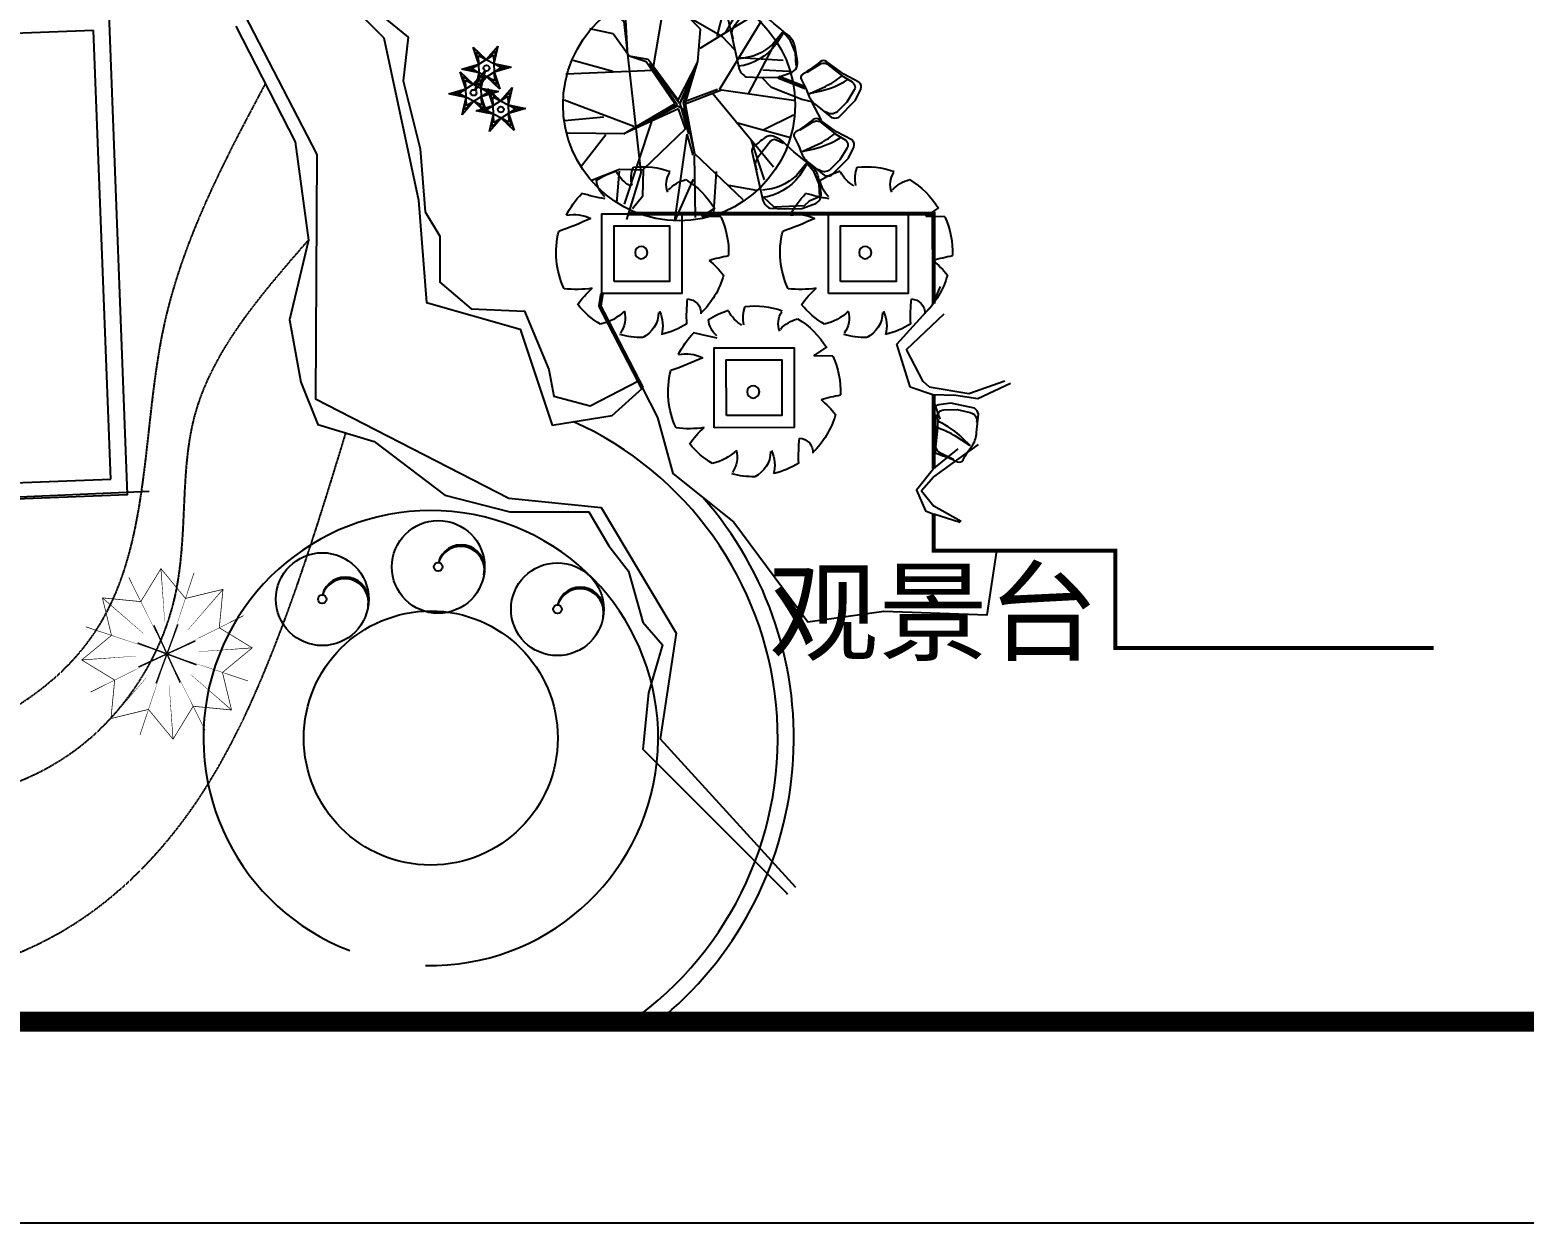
# Model space of a CAD drawing. Extents: x 116619 to 413619, y -387877 to -177877.
# Drawn here: x 264797 to 301882, y -387877 to -358271 of the extents above; entities that cross this region are included whole.
import ezdxf

# ---------------------------------------------------------------- set-up
doc = ezdxf.new("R2010")
doc.units = 0
doc.header["$LTSCALE"] = 35
doc.header["$MEASUREMENT"] = 0
doc.linetypes.add('DASH', pattern=[0.35, 0.25, -0.1])
doc.layers.get('0').update_dxf_attribs({"linetype": 'CONTINUOUS'})
for name, color, linetype in [('DX', 32, 'CONTINUOUS'), ('GUANG', 31, 'CONTINUOUS'), ('JYP', 4, 'CONTINUOUS'), ('JZ1', 7, 'CONTINUOUS'), ('LA-PAVE', 41, 'CONTINUOUS'), ('LA-POOLS', 132, 'CONTINUOUS'), ('LA-ROCKS', 42, 'CONTINUOUS'), ('LAYER1', 160, 'CONTINUOUS'), ('LAYER5', 23, 'CONTINUOUS'), ('LH', 3, 'CONTINUOUS'), ('LVHUA', 94, 'CONTINUOUS'), ('PUB_TEXT', 7, 'CONTINUOUS'), ('PUB_TITLE', 7, 'CONTINUOUS'), ('ROAD2', 40, 'CONTINUOUS'), ('TR', 84, 'CONTINUOUS'), ('YJ1', 7, 'CONTINUOUS')]:
    doc.layers.add(name, color=color, linetype=linetype)
doc.styles.add('DIM_FONT', font='SIMPLEX.shx', dxfattribs={"width": 0.8})
doc.styles.add('HZ1', font='simhei.ttf')

# ---------------------------------------------------------------- blocks, each defined once
blk = doc.blocks.new('P02TRX02')
at = {"color": 0, "linetype": 'ByBlock'}
for p, q in [((-0.1647487331778157, 0.2090764326880041), (-0.2032776298503132, 0.4528592698158524)), ((-0.1087067016541701, 0.309952089430559), (-0.1542408522671304, 0.4738750316372213)), ((-0.1262198365053173, 0.1754512137738127), (-0.06667517801143052, 0.490687641094298)), ((0.1259693053510791, 0.1376228424953476), (0.04540888503584206, 0.5032970981871197)), ((0.09094303564880235, 0.3057489370662845), (0.1084561704999505, 0.4822813363657508)), ((0.251626047908001, 0.3320770164591629), (0.2555665032494989, 0.4360466603587563)), ((-0.1822618680289443, 0.2889363276091892), (-0.332874827748733, 0.3687962225303743)), ((0.1682927145746671, 0.2487436831258298), (0.251626047908001, 0.3320770164591629)), ((0.3186137887136073, 0.2889363276091892), (0.3781584472074737, 0.3309678512519278)), ((-0.3188643198678269, 0.2048732803237305), (-0.3889168592723786, 0.3183583941591062)), ((0.1925192177854083, 0.2595142610592722), (0.3186137887136073, 0.2889363276091892)), ((-0.3258695738082897, 0.2048732803237305), (-0.4624720256471724, 0.1922638232309088)), ((-0.30485381198692, 0.1039976235811757), (-0.3188643198678269, 0.2048732803237305)), ((-0.01763840042824771, -0.001081185525652728), (-0.1647487331778157, 0.2132795850522777)), ((-0.1647487331778157, 0.2132795850522777), (0.0007789119632679586, 0.0186343046850288)), ((0.1574929480831333, 0.1712480614095391), (0.1682927145746671, 0.2487436831258298)), ((0.1682927145746671, 0.1654103497924959), (0.1682927145746671, 0.2487436831258298)), ((0.3606453123563451, 0.133419690131074), (0.4517136135822479, 0.2258890421450994)), ((-0.0876909398328003, 0.1039976235811757), (-0.4624720256471724, 0.1586386043167174)), ((-0.1164640732264344, 0.1482557747677467), (-0.006494204238070012, 0.005701680580220803)), ((-0.0006393269539675117, 0.008756411169953182), (-0.1164640732264344, 0.1482557747677467)), ((0.1508238027869506, 0.1571654056544673), (-0.0006393269539675117, 0.008756411169953182)), ((0.0007789119632679586, 0.0186343046850288), (0.1574929480831333, 0.1712480614095391)), ((0.005215550330134988, -0.0001532197167675164), (0.1508238027869506, 0.1571654056544673)), ((0.01825752278777415, 0.006636086664193463), (0.1682927145746671, 0.1654103497924959)), ((0.1434824402022254, 0.1376228424953476), (0.3571426853861048, 0.1376228424953476)), ((0.3361269235647359, -0.03470640443984419), (0.4762320023738589, 0.162841756680991)), ((0.3571426853861048, 0.1376228424953476), (0.49724776419521, 0.09559131885262762)), ((-0.4169378750342112, 0.08718501412408042), (-0.4764825335280785, 0.120810233038271)), ((-0.3013511850166983, 0.1039976235811757), (-0.4169378750342112, 0.08718501412408042)), ((-0.09814258759676253, -0.0447981347739308), (-0.3013511850166983, 0.1039976235811757)), ((-0.006494204238070012, 0.005701680580220803), (-0.01260364140409109, -0.01517231178295297)), ((0.01825752278777415, 0.006636086664193463), (0.1960218447556308, -0.04731586153266587)), ((0.374655820237253, 0.02834088102424559), (0.5042530181356728, 0.01152827156716896)), ((-0.4939956683792071, -0.06833162335403475), (-0.1188751951173295, -0.05679635279475637)), ((-0.2032776298503132, -0.09775368990395261), (-0.1188751951173295, -0.05679635279475637)), ((0.00840256136543438, -0.02563818971741583), (-0.1954835744758521, -0.1019989416174178)), ((-0.1788312442962239, -0.0953589897634366), (0.01132498749615429, -0.01797248149020803)), ((-0.1164640732264344, -0.06252063592380974), (0.005215550330134988, -0.003207950306499896)), ((-0.01260364140409109, -0.01517231178295297), (-0.1164640732264344, -0.06252063592380974)), ((-0.09814258759676253, -0.0447981347739308), (-0.01763840042824771, -0.001081185525652728)), ((0.1744978718052774, -0.04190120444311418), (0.005215550330134988, -0.0001532197167675164)), ((0.005215550330134988, -0.003207950306499896), (0.0675827213999245, -0.0210272120799404)), ((0.00840256136543438, -0.02563818971741583), (0.1925192177854083, -0.04731586153266587)), ((0.00840256136543438, -0.02563818971741583), (0.09444566261904264, -0.1692072800965896)), ((0.01132498749615429, -0.01797248149020803), (0.1744978718052774, -0.04190120444311418)), ((0.01717986478025679, -0.0210272120799404), (0.09431150900126362, -0.1516169447910141)), ((0.1960218447556308, -0.04731586153266587), (0.3361269235647359, -0.03470640443984419)), ((0.2555665032494989, -0.04731586153266587), (0.4377031057013419, -0.2532703273820482)), ((-0.30485381198692, -0.1145662993610292), (-0.4939956683792071, -0.06833162335403475)), ((-0.2032776298503132, -0.1019568422682076), (-0.465974652617394, -0.1523946706394943)), ((-0.1954835744758521, -0.1019989416174178), (-0.3538905895701028, -0.3415365270317814)), ((0.3186137887136073, -0.1103631469967548), (0.4937451372249875, -0.1229726040895764)), ((0.07288656503775925, -0.1342149535650004), (-0.1927697489396287, -0.4466153361386098)), ((0.09444566261904264, -0.1608009753680415), (0.416687343879973, -0.2868955462962397)), ((0.09444566261904264, -0.1692072800965896), (0.1049535435297084, -0.492850012145623)), ((0.3396295505349762, -0.1439883659109462), (0.4587188675227107, -0.1860198895536849)), ((-0.2558170344037372, -0.2070356513750546), (-0.4519641447364871, -0.2280514131964049)), ((0.2450586223388331, -0.2196451084678577), (0.2660743841601825, -0.4087869648601634)), ((-0.30485381198692, -0.2701723656128356), (-0.30485381198692, -0.3919743554030681)), ((-0.03313762349267702, -0.2575445589858694), (-0.05616729710076473, -0.4970531645098966)), ((0.09794828958926516, -0.2868955462962397), (0.3361269235647359, -0.3625522888531512)), ((-0.09819882074348474, -0.3331302223032333), (-0.2558170344037372, -0.4171932695887115)), ((-0.04449360100028255, -0.3756467250649189), (0.04190625806561954, -0.492850012145623)), ((0.2100323526365564, -0.3289270699389597), (0.2240428605174625, -0.4424121837743549))]:
    blk.add_line(p, q, dxfattribs=at)
blk.add_circle((0, 0), 0.5, dxfattribs=at)
blk = doc.blocks.new('_F1GBY')
at = {"xscale": 6400, "yscale": 6400, "zscale": 6.4}
blk.add_blockref('P02TRX02', (112.8857627407851, 6.919587364187464), dxfattribs=at)
at = {"flags": 9}
for tag in ['YSIZE', 'XSIZE']:
    blk.add_attdef(tag, (0, 0), '', height=0.5, dxfattribs=at)
blk = doc.blocks.new('U_B19BKZ')
at = {"layer": 'LAYER1', "color": 96}
for points, const_width in [([(-772.4446260187688, -890.3892816192529), (-721.4080333997263, -360.5802924441523), (-1175.801132078006, -83.39946577957016), (-765.0812823691122, 255.1437424701144), (-890.3892816195075, 772.4446260193217), (-360.580292444396, 721.4080334002647), (-83.39946577984665, 1175.801132078574), (255.1437424698815, 765.0812823696469), (772.4446260190598, 890.3892816200532), (721.4080334000028, 360.5802924449526), (1175.801132078297, 83.39946578039962), (765.0812823694105, -255.1437424693286), (890.3892816198058, -772.4446260185068), (360.5802924447053, -721.4080333994643), (83.39946578014496, -1175.801132077759), (-255.1437424695869, -765.0812823688757), (-772.4446260187688, -890.3892816192529)], 10), ([(151.0421980839528, 407.1371824089292), (1.455191522836685e-10, 3.92901711165905e-10)], 20), ([(-181.0865000437298, 394.6924250650336), (1.455191522836685e-10, 3.92901711165905e-10)], 20), ([(-407.1371824083908, 151.0421980841929), (1.455191522836685e-10, 3.92901711165905e-10)], 20), ([(-394.6924250644952, -181.086500043486), (1.455191522836685e-10, 3.92901711165905e-10)], 20), ([(-151.0421980836691, -407.137182408158), (1.455191522836685e-10, 3.92901711165905e-10)], 20), ([(394.6924250647862, 181.0865000442718), (1.455191522836685e-10, 3.92901711165905e-10)], 20), ([(407.1371824086818, -151.0421980834071), (1.455191522836685e-10, 3.92901711165905e-10)], 20), ([(181.0865000440208, -394.6924250642478), (1.455191522836685e-10, 3.92901711165905e-10)], 20)]:
    blk.add_lwpolyline(points, dxfattribs=dict(at, const_width=const_width))
for points in [[(1.527951098978519e-10, 4.220055416226387e-10, 0, 10, 0), (-527.0106724587968, 1054.383006408927, 10, 10, 0)], [(-30.72423353833801, 433.1633091287367, 3.683984453754672, 10, 0), (-83.39946577984665, 1175.801132078574, 10, 10, 0)], [(1.600710675120354e-10, 4.074536263942719e-10, 0, 10, 0), (372.9085535460763, 1118.214194053115, 10, 10, 0)], [(284.5673993641758, 328.0180271280842, 3.683984453754907, 10, 0), (772.4446260190598, 890.3892816200532, 10, 10, 0)], [(-328.0180271275312, 284.5673993644305, 3.683984453754849, 10, 0), (-890.3892816195075, 772.4446260193217, 10, 10, 0)], [(1.600710675120354e-10, 4.074536263942719e-10, 0, 10, 0), (1054.383006408665, 527.0106724593497, 10, 10, 0)], [(1.382431946694851e-10, 4.074536263942719e-10, 0, 10, 0), (-1118.214194052569, 372.9085535463091, 10, 10, 0)], [(1.309672370553017e-10, 4.074536263942719e-10, 0, 10, 0), (-1054.38300640836, -527.0106724585348, 10, 10, 0)], [(1.309672370553017e-10, 3.92901711165905e-10, 0, 9.999999999999998, 0), (-372.9085535457707, -1118.214194052314, 9.999999999999998, 9.999999999999998, 0)], [(1.527951098978519e-10, 3.92901711165905e-10, 0, 10, 0), (1118.21419405286, -372.9085535455233, 10, 10, 0)], [(1.527951098978519e-10, 3.92901711165905e-10, 0, 10, 0), (527.0106724590951, -1054.383006408098, 10, 10, 0)], [(433.1633091284966, 30.72423353888735, 3.683984453754978, 10, 0), (1175.801132078297, 83.39946578039962, 10, 10, 0)], [(-433.1633091282056, -30.72423353805789, 3.683984453754978, 10, 0), (-1175.801132078006, -83.39946577957016, 10, 10, 0)], [(-284.5673993638957, -328.0180271272984, 3.68398445375506, 10, 0), (-772.4446260187688, -890.3892816192529, 10, 10, 0)], [(328.0180271278441, -284.5673993636301, 3.683984453755023, 10, 0), (890.3892816198058, -772.4446260185068, 10, 10, 0)], [(30.72423353863633, -433.1633091279509, 3.683984453754921, 10, 0), (83.39946578014496, -1175.801132077759, 10, 10, 0)]]:
    blk.add_lwpolyline(points, format="xyseb", dxfattribs=at)
at = {"flags": 9}
for tag in ['YSIZE', 'XSIZE']:
    blk.add_attdef(tag, (0, 0), '', height=0.5, dxfattribs=at)
blk = doc.blocks.new('A$C225B288B')
at = {"layer": 'LAYER1', "xscale": 0.0018, "yscale": 0.0018, "zscale": 0.0018}
blk.add_blockref('U_B19BKZ', (2.13191879975966, 2.131932793479791), dxfattribs=at)
blk = doc.blocks.new('M_F13')
for p, q in [((-515.1862775585669, 179.497036884386), (-397.3273588397005, 192.8007087845654)), ((-484.1707726325494, 239.3635604351966), (-484.1707726325494, 239.3635604351966)), ((-397.3273588397005, 192.8007087845654), (-484.1707726325494, 239.3635604351966))]:
    blk.add_line(p, q)
blk.add_circle((-3.124356323995016, 3.122764844410995), 38.19129419894237)
for centre, radius, start, end in [((-8.366491272492567, 3.426213290907981), 532.1830287655648, 89.33214789761615, 114.3856376375889), ((-325.4140871285308, 399.2104523212729), 130.0053747879539, 343.6554930631364, 39.75999905221702), ((-174.7510699382728, 449.0992219469845), 193.0394698033984, 352.0774890396579, 26.61284375673618), ((-84.56230609322301, 589.4586796650692), 201.8433641199807, 304.1868289016925, 338.5411029521464), ((-8.366491272492567, 3.426213290907981), 530.635912621629, 62.87665481919286, 77.70213155929174), ((79.86628706235024, 476.3367862375235), 153.6894522377071, 315.8453936709736, 359.7650517005484), ((-8.366491272492567, 3.426213290907981), 526.717709094641, 126.0750832653475, 153.6245397522663), ((-355.5003343913286, 207.8080208276788), 224.403476599897, 48.5203254456983, 80.51513420599325), ((-244.3907489811299, 1929.23720569768), 1632.167053856146, 285.4397484795938, 290.7099380494143), ((-8.366491272492567, 3.426213290907981), 523.3081512775127, 31.40983736236552, 49.47524964655826), ((411.9486994804647, 44.08673669176824), 233.5512010930507, 83.53226198880667, 121.6543979234022), ((958.8282334270953, 2090.854452699206), 1965.482605593802, 250.0864889084941, 256.3451059776773), ((-8.366491272492567, 3.426213290907981), 536.5325998408181, 160.8426086360242, 187.2750049578882), ((-8.366491272492567, 3.426213290907981), 533.5852264281983, 340.3307323359838, 19.42996586111129), ((-610.1709703373417, -941.8811506774291), 880.120823157168, 77.37282204331454, 85.464893159638), ((-4.509560895889081, -499.5216754744943), 586.7160784787773, 134.7781732768324, 147.3314664882382), ((-8.366491272492567, 3.426213290907981), 524.2458075739542, 200.8102967799917, 231.4391627845076), ((357.6164668545061, 465.0542429203251), 655.5885988104213, 266.7454952844627, 282.0146256256703), ((-0.1343107446045906, -630.5382491610344), 545.230109940777, 39.65358745448385, 53.99299145650343), ((-250.9462972172714, -395.6289919717128), 87.2136964104515, 97.74104035208522, 188.8107453020594), ((-1350.450460115571, -519.14793294827), 1107.830682670651, 2.946463605808077, 10.92381386573493), ((124.9841737184488, -442.2467953651558), 220.2945284226358, 160.600850515773, 199.3991494842191), ((295.5747862085336, -375.7284358642501), 163.4501424661077, 170.6313753688686, 220.6278158106918), ((325.3933213488563, -117.6562043841968), 300.1513038858919, 230.4582328344403, 263.1092801234542), ((-8.366491272492567, 3.426213290907981), 514.0723757636953, 305.3940385052633, 326.2463764496025), ((-8.366491272492567, 3.426213290907981), 521.8934893924253, 243.1498330697507, 261.8356210533511), ((100.2743666530096, -356.5412966543881), 177.912621491226, 186.1911535261988, 248.4951689965226), ((-8.366491272492567, 3.426213290907981), 527.2859582375127, 274.7236248562025, 290.327701486811)]:
    blk.add_arc(centre, radius, start, end)
at = {"width": 0.8, "flags": 9}
for tag, p in [('XSIZE', (-62.48718857030872, 12.49105406600211)), ('YSIZE', (9.373079929115192, 6.245527033001053))]:
    blk.add_attdef(tag, p, '', height=0.2, dxfattribs=at)
blk = doc.blocks.new('U_B8VHI')
for radius in [1500, 137.499627233306]:
    blk.add_circle((0, 0), radius)
for centre, radius, start, end in [((509.6950210122668, 539.870842290662), 758.7460712270562, 42.04942367174504, 216.2099272374232), ((526.6973746439071, 519.5930763160395), 760.9438381530127, 40.86896586388573, 214.2213200795588), ((539.2387400042808, 503.9268008482668), 762.7657963749714, 39.2778188068003, 212.7182944281421), ((548.3130521286348, 491.8363868796623), 764.0141610173783, 38.66649004188725, 211.5875596610821)]:
    blk.add_arc(centre, radius, start, end)
at = {"style": 'DIM_FONT', "width": 0.8, "flags": 9}
for tag in ['YSIZE', 'XSIZE']:
    blk.add_attdef(tag, (0, 0), '', height=0.5, dxfattribs=at)
blk = doc.blocks.new('U_B8BFX')
blk.add_blockref('U_B8VHI', (0, 0))
at = {"width": 0.8, "flags": 9}
for tag in ['YSIZE', 'XSIZE']:
    blk.add_attdef(tag, (0, 0), '', height=0.5, dxfattribs=at)
blk = doc.blocks.new('U_B30TSQ')
for p, q in [((-180.7357319919101, -104.3478235177172), (0, 208.6956470354344)), ((-60.24524399731308, 104.3478235177172), (0.1970439718279522, 345.1244485053467)), ((-60.24524399731308, 104.3478235177172), (0.1970439718279522, 268.454633204703)), ((0, 208.6956470354344), (180.7357319919101, -104.3478235177172)), ((0.1970439718279522, 345.1244485053467), (60.24524399731308, 104.3478235177172)), ((0.1970439718279522, 268.454633204703), (60.24524399731308, 104.3478235177172)), ((-298.9850618586352, -172.3915791674226), (-120.4904879945971, 0)), ((-298.7880178868072, 172.7328693379241), (-60.24524399731308, 104.3478235177172)), ((-120.4904879945971, 0), (-298.7880178868072, 172.7328693379241)), ((-232.5870541048062, -134.0566715170862), (-120.4904879945971, 0)), ((-232.3900101329782, 134.3979616876168), (-60.24524399731308, 104.3478235177172)), ((-120.4904879945971, 0), (-232.3900101329782, 134.3979616876168)), ((0, -208.6956470354344), (-180.7357319919101, 104.3478235177172)), ((-180.7357319919101, 104.3478235177172), (180.7357319919101, 104.3478235177172)), ((180.7357319919101, 104.3478235177172), (0, -208.6956470354344)), ((60.24524399731308, 104.3478235177172), (298.9850618586352, 172.3915791674226)), ((60.24524399731308, 104.3478235177172), (232.5870541048062, 134.0566715170862)), ((298.9850618586352, 172.3915791674226), (120.4904879945971, 0)), ((232.5870541048062, 134.0566715170862), (120.4904879945971, 0)), ((120.4904879945971, 0), (298.7880178868072, -172.7328693379241)), ((120.4904879945971, 0), (232.3900101329782, -134.3979616876168)), ((-60.24524399731308, -104.3478235177172), (-298.9850618586352, -172.3915791674226)), ((-60.24524399731308, -104.3478235177172), (-232.5870541048062, -134.0566715170862)), ((180.7357319919101, -104.3478235177172), (-180.7357319919101, -104.3478235177172)), ((-0.1970439718279522, -268.454633204703), (-60.24524399731308, -104.3478235177172)), ((-0.1970439718279522, -345.1244485053467), (-60.24524399731308, -104.3478235177172)), ((60.24524399731308, -104.3478235177172), (-0.1970439718279522, -268.454633204703)), ((60.24524399731308, -104.3478235177172), (-0.1970439718279522, -345.1244485053467)), ((298.7880178868072, -172.7328693379241), (60.24524399731308, -104.3478235177172)), ((232.3900101329782, -134.3979616876168), (60.24524399731308, -104.3478235177172))]:
    blk.add_line(p, q)
blk.add_circle((0, 0), 41.24988816999179)
at = {"style": 'DIM_FONT', "width": 0.8, "flags": 9}
for tag in ['YSIZE', 'XSIZE']:
    blk.add_attdef(tag, (0, 0), '', height=0.5, dxfattribs=at)
blk = doc.blocks.new('U_B47VRS')
blk.add_blockref('U_B30TSQ', (0, 0))
at = {"width": 0.8, "flags": 9}
for tag in ['YSIZE', 'XSIZE']:
    blk.add_attdef(tag, (0, 0), '', height=0.5, dxfattribs=at)
blk = doc.blocks.new('U_B47BFK')
blk.add_blockref('U_B47VRS', (0, 0))
at = {"flags": 9}
for tag in ['YSIZE', 'XSIZE']:
    blk.add_attdef(tag, (0, 0), '', height=0.5, dxfattribs=at)

msp = doc.modelspace()

# ---------------------------------------------------------------- linework, layer by layer
for p, q in [((266378.4071368352, -358283.7515395936), (263080.7962677255, -358409.3005580064)), ((266802.2301868275, -369415.6864128467), (266378.4071368352, -358283.7515395936)), ((263764.43108318, -369531.3436904158), (266802.2301868275, -369415.6864128467))]:
    msp.add_line(p, q)
msp.add_lwpolyline([(239614.3133858815, -370250.6594815608), (247768.4057167545, -369940.2109996881), (247791.2328110114, -370539.7766122576), (255225.8464067951, -370256.7206434961), (255203.0193125382, -369657.1550309267), (263357.1116433814, -369346.706549054), (263379.9387376383, -369946.2721616235), (267217.1586580351, -369800.1787583884), (266762.8994823471, -357868.8230683859), (263465.2886132672, -357994.3720867839), (263419.6344247535, -356795.2408616599), (259982.1249127164, -356926.116202062), (260062.0197426155, -359024.5958460327), (257703.7283332124, -359114.3824167755), (257623.8335033134, -357015.9027728047), (254186.3239912763, -357146.7781131919), (254231.9781797901, -358345.9093383159), (247876.5826866403, -358587.8765374329), (247830.9284981266, -357388.745312294), (244393.4189860895, -357519.6206526961), (244473.3138159886, -359618.1002966668), (242115.0224065855, -359707.8868674096)])
at = {"layer": 'DX', "linetype": 'DASH'}
for points in [[(245637.5050876793, -371819.9162321836), (250534.4056911487, -374502.9008338265), (257834.6293183919, -376008.1678339075), (263013.0098689403, -375734.1722834669), (266342.8399528991, -373314.3099207226), (268125.7082170229, -365636.2489998657), (270642.194744749, -359613.7597525809)], [(223955.3023526464, -372732.78722018), (225816.3704575989, -376096.2712565921), (228865.5004110038, -376702.8964040931), (235238.6990435831, -374618.6889288574), (244972.3305465803, -375197.6511686947), (253894.8385615647, -377513.4348339885), (259572.777801076, -377745.0110240486), (265945.9764336571, -376123.9559289385), (268379.3843094017, -372418.6933585946), (268878.1775982026, -367895.8103445824), (271708.540982414, -363487.426530689)], [(220309.2862484828, -371715.578903215), (222948.8369900938, -377146.8958662394), (230256.0191971492, -379366.0661191605), (241959.5273726955, -377745.0110240486), (248448.6275119334, -379134.4899290986), (257486.9996218625, -381913.4259745181), (265862.6979463007, -380474.475952927), (268824.5089466572, -377583.7129841484), (270753.1579044517, -373867.002192378), (272641.233852569, -368269.7795609739)]]:
    msp.add_spline(points, degree=3, dxfattribs=at)
at = {"layer": 'GUANG', "color": 5}
msp.add_lwpolyline([(283372.2487814464, -359442.5082883835), (284047.7270543724, -359707.3703768365)], dxfattribs=at)
at = {"layer": 'JYP'}
msp.add_line((287228.8252059265, -371192.4430155877), (291737.3286762272, -371192.4430155877), dxfattribs=at)
for points in [[(269426.3399402108, -346305.1289924271), (268638.7553225663, -348473.3329696972), (270104.6928495746, -352482.1634199638), (269277.2444849201, -356257.5789672937), (271915.4019754846, -361363.4318211637), (271887.2421186734, -367423.1518174708), (276683.6167046931, -369889.7037674244)], [(272324.308468638, -346679.1686197873), (270977.1044566948, -348589.2857544627), (272740.6690262239, -353512.4362670705), (271510.7960160132, -356409.1281952579), (273584.7770825457, -358464.4818948414), (274439.0720730256, -362493.1576413829), (274642.8229978774, -365031.5688628815), (276967.9386447892, -365694.1471083835), (277760.1939638164, -368079.3998838942), (279251.6215022728, -367836.5711944606), (279997.4255099986, -367158.3624493834), (280373.1030623168, -367884.3877598811), (280756.8150238041, -369280.6727626864), (282265.9360421542, -370483.6385416668)], [(272920.7486649957, -346536.4873701297), (271413.4373398907, -348638.8874590807), (272136.3065818734, -350264.1213726588), (272437.5083346535, -351949.5563897826), (273100.1447084192, -353755.3718493134), (272256.7723182943, -355440.7851017565), (272196.5394500867, -356223.3123891111), (272678.4398074951, -356825.2581305169), (273220.6104448419, -357667.9647567347), (274184.4485713802, -358450.4920440912), (274063.9454232436, -359533.9813198112), (274485.6129124444, -361219.3945722524), (274606.1160605811, -362784.4491469692), (274967.5506815761, -363386.3731236923), (274967.5506815761, -364530.0635029562), (275750.6527917646, -365192.1885832231), (277075.925539298, -365252.389686767), (277678.2916331347, -366697.0420543905), (277798.7947812714, -367359.1671346612), (278702.36262789, -367599.9497841578), (279904.1465182453, -366978.0937361438)], [(276967.9103443455, -352896.6576312315), (276937.0291417986, -355967.3925346974), (279537.6594791189, -358061.0652401987), (279963.4907048717, -361816.7521141972), (279607.29318076, -362973.1389657855)], [(269905.7076369133, -358176.9317872413), (271378.6818525828, -361050.5877179187), (271708.540982414, -363487.426530689), (271238.3879048862, -365466.2058983445), (271518.9758002814, -367008.1681480873), (271939.8202316575, -368059.5109921582), (273342.6474734806, -368480.0481297895), (275096.2095845453, -369811.7418107204), (276709.477747906, -370232.2789483462), (278673.4433688037, -370232.2789483462), (279164.4347740225, -371073.3532236069), (279655.426179247, -371704.1589300483), (280006.1610484906, -372965.7485782541), (280497.1524537168, -373526.4720166549), (280146.4175844733, -374717.9793968163), (280006.1610484906, -376119.7553457916), (281198.5473687667, -377311.2844906338), (283583.3948327489, -379694.3210156374), (283598.7839653548, -379712.134869324)], [(276683.6167046931, -369889.7037674244), (278977.5904264338, -370121.3347806223), (280841.0161232129, -373241.4773410298), (280438.1307603288, -375858.3427637741), (283801.1718751863, -379540.5871248413)], [(282265.9360421542, -370483.6385416668), (284105.5164756365, -372956.3524993453), (285987.1342118233, -372696.9959825464), (288557.0294231828, -372786.5994759295), (288798.7153317295, -371194.3204197921)]]:
    msp.add_lwpolyline(points, dxfattribs=at)
at = {"layer": 'JYP', "const_width": 100}
for points in [[(287224.9092877656, -365063.0387332998), (287223.4810456093, -362827.4778178297), (279650.6703866553, -362832.3158910591)], [(278995.311446432, -364812.7349870373), (278944.7659150288, -365124.0180905834), (279997.4255099986, -367158.3624493834)], [(287227.5265393052, -369159.7006522287), (287226.3519394528, -367321.1542180851)], [(299639.1518198848, -373610.0564167462), (291737.3286762256, -373610.0564167462), (291737.3286762256, -371192.4430155884), (287228.827046115, -371195.3233808875), (287228.2467401046, -370286.9974152707)]]:
    msp.add_lwpolyline(points, dxfattribs=at)
at = {"layer": 'JZ1'}
msp.add_line((225353.1694352791, -371503.2197309182), (267753.7005369344, -369718.0590994457), dxfattribs=at)
at = {"layer": 'LA-PAVE'}
for points in [[(278995.311446432, -364812.7349870373), (278994.0464758165, -362832.7353911176), (280974.0460717324, -362831.4704205003), (280975.3110423516, -364811.470016418)], [(284617.874013802, -364812.7349870373), (284616.6090431847, -362832.7353911176), (286596.6086391006, -362831.4704205003), (286597.8736097198, -364811.470016418)], [(279295.1197229959, -364512.5433860458), (279294.2380768098, -363132.5436676797), (280674.2377951704, -363131.6620214935), (280675.119441364, -364511.6617398579)], [(284917.6822903641, -364512.5433860458), (284916.8006441798, -363132.5436676797), (286296.8003625385, -363131.6620214935), (286297.6820087321, -364511.6617398579)], [(281782.8101229593, -368140.6872295421), (281781.5451523438, -366160.6876336243), (283761.5447482597, -366159.4226630051), (283762.8097188789, -368139.4222589228)], [(282082.6183995232, -367840.4956285506), (282081.7367533371, -366460.4959101845), (283461.7364716977, -366459.6142640002), (283462.6181178913, -367839.6139823627)]]:
    msp.add_lwpolyline(points, close=True, dxfattribs=at)
msp.add_lwpolyline([(279650.6703866553, -362832.3158910591), (287223.4810456093, -362827.4778178297)], dxfattribs=at)
at = {"layer": 'LA-POOLS'}
for points in [[(282294.5093546193, -358764.5822915081), (281984.9594593756, -358446.2736310773), (281266.6461469606, -358027.3698179703), (280987.7722754069, -357353.2320847847), (280794.6867818646, -357102.4312483557)], [(284423.503697399, -360513.6989936307), (284438.3714304734, -360495.4419168513), (284203.8274592664, -360052.3438999653), (283958.1287122183, -359994.476280909), (283202.3769009598, -359698.1380993519), (282961.7838220131, -359450.737399675)]]:
    msp.add_lwpolyline(points, dxfattribs=at)
at = {"layer": 'LA-POOLS', "const_width": 100}
msp.add_lwpolyline([(284047.7270543762, -359707.3703768365), (283372.2487814464, -359442.5082883835)], dxfattribs=at)
at = {"layer": 'LA-ROCKS'}
for p, q in [((287203.5233070441, -365086.5019205566), (287395.9840842658, -364636.1730425896)), ((286311.1757636547, -366065.5226061671), (287203.5233070441, -365086.5019205566)), ((286553.8365374218, -366199.7145982049), (287489.3275581785, -365313.0399598093)), ((286641.3460315766, -367124.1741479561), (286311.1757636547, -366065.5226061671)), ((286970.4415350938, -366995.1223333582), (286553.8365374218, -366199.7145982049)), ((287112.3633858337, -367123.8732271276), (286970.4415350938, -366995.1223333582)), ((287388.3488720971, -367925.4698463982), (287226.4412654644, -367460.9720972393)), ((287374.5375947114, -368020.3389837342), (287226.6322608561, -367759.9282718665)), ((287232.567197238, -369362.1176287187), (288344.4244332681, -368559.0256744717)), ((287232.4353497374, -369155.742906064), (287839.1073005809, -368666.6114514436)), ((287907.2774695073, -370464.9800308516), (287228.1202929029, -370089.0754953297)), ((287881.8754499448, -370493.2281035589), (287228.2467401078, -370286.9974152699))]:
    msp.add_line(p, q, dxfattribs=at)
for points in [[(282130.4568244703, -358022.1271586809), (282392.2073932029, -359206.7358513754, 0.2378367959381349), (282578.4509405866, -359434.9562310055), (282930.6440947149, -359451.3616972566), (283372.2487814464, -359442.5082883835), (283671.1960885171, -359338.7391446568, 0.3975127847205256), (283842.5987437889, -359009.4837388117), (283779.2059083618, -358669.2913637813, 0.1854813726432854), (283608.8153970223, -358392.0158308577, -0.02715109561821625), (282925.500827428, -357807.928789869, 0.1164052030934035), (282656.7791761849, -357650.5570913833, 0.2283189400407371), (282463.0962739158, -357680.0122316461, 0.04074326810728147), (282162.1626966, -357924.016639892, 0.2529343505365513)], [(284336.8483874667, -360156.4386078343), (284689.0849569868, -360443.2840518039, 0.1987960921929458), (284867.9905689582, -360442.6313906945), (285290.2451320533, -360017.8062462155), (285419.1064651161, -359744.0575809088, 0.3674693510490072), (285370.91180747, -359566.008188976), (284995.2649815567, -359369.1031720974), (284578.3730000351, -359063.9283014275, 0.360798027280849), (284410.5912262388, -359061.5699465089, -0.0288960166285319), (283980.462764537, -359369.0925072748, 0.4069935453639358), (283946.8537346423, -359509.5675604269, -0.0507452419090876), (284128.0586534832, -359914.3684806786, 0.1204005273306603)], [(284161.6034682095, -361591.293862842), (284513.8400377296, -361878.1393068116, 0.1987960921929458), (284692.745649701, -361877.4866457023), (285115.000212796, -361452.6615012232), (285243.8615458589, -361178.9128359165, 0.3674693510490072), (285195.6668882128, -361000.8634439819), (284820.0200622994, -360803.9584271051), (284403.1280807778, -360498.7835564353, 0.360798027280849), (284235.3463069815, -360496.4252015166, -0.0288960166285319), (283805.2178452797, -360803.9477622807, 0.4069935453639358), (283771.608815385, -360944.4228154346, -0.0507452419090876), (283952.8137342259, -361349.2237356864, 0.1204005273306603)], [(282717.0592289194, -361281.2248536441), (282978.8097976521, -362465.8335463386, 0.2378367959381349), (283165.0533450376, -362694.0539259687), (283517.246499164, -362710.4593922198), (283958.8511858955, -362701.6059833467), (284257.7984929662, -362597.83683962, 0.3975127847205256), (284429.201148238, -362268.5814337749), (284365.808312811, -361928.3890587445, 0.1854813726432854), (284195.4178014733, -361651.1135258209, -0.02715109561821625), (283512.1032318771, -361067.0264848322, 0.1164052030934035), (283243.381580634, -360909.6547863465, 0.2283189400407371), (283049.698678365, -360939.1099266093, 0.04074326810728147), (282748.765101051, -361183.1143348552, 0.2529343505365513)], [(288290.9583476074, -368260.8026313409), (288340.5472817142, -367809.2587826904, 0.1987960921929458), (288242.8467997704, -367659.3846361917), (287656.8174917512, -367535.5098220464), (287356.9718841501, -367575.9596244562, 0.3674693510490072), (287233.6337946858, -367713.1165662538), (287272.281247694, -368135.4771916252), (287242.4112441745, -368651.2663043812, 0.360798027280849), (287331.5426902566, -368793.4347635284, -0.0288960166285319), (287823.3478411697, -368987.6210464593, 0.4069935453639358), (287959.5568994787, -368939.5596286375, -0.0507452419090876), (288201.0706329476, -368567.578279376, 0.1204005273306603)]]:
    msp.add_lwpolyline(points, format="xyb", close=True, dxfattribs=at)
for points in [[(282917.5743274372, -357832.4564850796), (282729.3445097934, -357744.4713699333, 0.348879592244824), (282594.3605031278, -357776.6606277432, 0.0003857594470883669), (282262.4611618742, -358200.2907164823, 0.3367484370345503), (282258.4884574581, -358480.7612703759, 0.5533888956235381)], [(283505.5370985661, -358326.0945947655), (283307.8816557992, -358636.0202640314, -0.2035400480010772), (282375.6142850555, -359174.2760800589, -2.555891937430514)], [(283502.0704480968, -358303.2995607611), (283236.0562664326, -358623.6211721171, -0.1757406184775153), (282393.4535553008, -358984.9854251835, 12.83904141424187)], [(284085.6763257217, -359316.7262741737), (284392.2806906365, -359126.2433428261, -0.2431177453446825), (284579.2980020456, -359111.4516799599), (284959.8064278122, -359414.5313381758), (285203.1298109367, -359563.6496458948, -0.4282287858999874), (285249.2372692581, -359778.0941992011), (285075.8808062989, -360063.887116719), (284839.9562281743, -360294.9551713932, -0.4132544173556765), (284540.7762989085, -360292.333905505, -0.3394731188631794)], [(284135.2455109861, -359852.7060570586), (284405.2288673483, -359791.5701498073, 0.08420598292083784), (285081.9305890538, -359512.8520655725, 5.863554439159484)], [(284157.4930272251, -359846.6840683464), (284539.8768022731, -359671.5195043758, 0.06679731243003918), (284937.5587515403, -359420.5533702075, 0.869039929816693)], [(283910.4314064644, -360751.5815291815), (284217.0357713792, -360561.0985978339, -0.2431177453446825), (284404.0530827884, -360546.3069349676), (284784.561508555, -360849.3865931816), (285027.8848916795, -360998.5049009025, -0.4282287858999874), (285073.9923500009, -361212.9494542088), (284900.6358870417, -361498.7423717249), (284664.711308917, -361729.8104263991, -0.4132544173556765), (284365.5313796513, -361727.1891605109, -0.3394731188631794)], [(283504.1767318863, -361091.5541800428), (283315.9469142426, -361003.5690648966, 0.348879592244824), (283180.9629075769, -361035.7583227064, 0.0003857594470883669), (282849.0635663234, -361459.3884114455, 0.3367484370345503), (282845.0908619091, -361739.8589653391, 0.5533888956235381)], [(283960.0005917288, -361287.5613120664), (284229.983948091, -361226.425404815, 0.08420598292083784), (284906.6856697965, -360947.7073205784, 5.863554439159484)], [(283982.2481079679, -361281.5393233523), (284364.6318830159, -361106.3747593835, 0.06679731243003918), (284762.313832283, -360855.4086252134, 0.869039929816693)], [(284088.6728525478, -361562.3972557243), (283822.6586708818, -361882.7188670784, -0.1757406184775153), (282980.0559597518, -362244.0831201468, 12.83904141424187)], [(284092.1395030152, -361585.1922897287), (283894.4840602484, -361895.1179589946, -0.2035400480010772), (282962.2166895047, -362433.3737750221, -2.555891937430514)], [(287722.2405714802, -368927.7091457881), (287395.7927973755, -368773.6902037673, -0.2431177453446825), (287281.8147191759, -368624.6826008242), (287329.6829861328, -368140.5828483552), (287322.7652037181, -367855.2853146121, -0.4282287858999874), (287477.7980473861, -367700.1170783732), (287811.9198354166, -367690.4897361398), (288134.0655161403, -367763.1190197989, -0.4132544173556765), (288294.3303052317, -368015.7663995307, -0.3394731188631794)], [(288145.3894383758, -368595.0284156054), (287947.4420388509, -368401.5201757587, 0.08420598292083784), (287345.9257522468, -367984.6423188429, 5.863554439159484)], [(288128.2514899876, -368579.6171518117), (287773.5156262089, -368353.6471475177, 0.06679731243003918), (287346.8210578002, -368155.9942230117, 0.869039929816693)]]:
    msp.add_lwpolyline(points, format="xyb", dxfattribs=at)
for points in [[(283507.2704057768, -358337.4919932503), (283648.9347503465, -358502.5254664589), (283793.81245449, -358841.9866865389), (283806.4328582268, -359154.9170117453)], [(284093.8728102259, -361596.5896882135), (284235.5371547956, -361761.6231614221), (284380.414858941, -362101.0843815021), (284393.0352626778, -362414.0147067085)], [(284393.0352626778, -362414.0147067085), (284140.3186379857, -362521.854185015), (284011.1767297741, -362637.644320257), (283272.9969804753, -362667.4284879882), (283016.8850118835, -362425.5545139536)], [(286641.3460315764, -367124.1741479561), (287206.0727574974, -367320.7863796074), (287775.7064974103, -367331.1188085824), (288324.631512627, -367413.945567172), (289136.5860936753, -367034.6575772092)], [(287112.3633858338, -367123.8732271269), (288104.0979755893, -367289.0779538378), (288991.8156874441, -366977.1287115049)], [(287227.5265393052, -369159.7006522287), (286801.1740463953, -369693.6475180872), (287027.1004804783, -370207.8845601752), (287228.2467401046, -370286.9974152707)], [(287232.5671972372, -369362.1176287197), (286926.6487846132, -369706.1970269661), (287228.120292902, -370089.0754953306)]]:
    msp.add_lwpolyline(points, dxfattribs=at)
at = {"layer": 'PUB_TITLE'}
msp.add_lwpolyline([(116619.08357833, -387876.8527306947), (116619.08357833, -177876.8527306947), (413619.08357833, -177876.8527306947), (413619.08357833, -387876.8527306947)], close=True, dxfattribs=at)
at = {"layer": 'PUB_TITLE', "const_width": 500}
msp.add_lwpolyline([(129119.08357833, -382876.8527306947), (408619.08357833, -382876.8527306947), (408619.08357833, -182876.8527306947), (129119.08357833, -182876.8527306947)], close=True, dxfattribs=at)
at = {"layer": 'ROAD2'}
for points in [[(279712.111176215, -382876.8527306947, 0.5801609997527122), (278291.6817026101, -367992.8650253545)], [(280377.4012383996, -382876.8527306947, 0.4287272994334896), (281496.868205471, -369870.5914248377)]]:
    msp.add_lwpolyline(points, format="xyb", dxfattribs=at)
at = {"layer": 'YJ1'}
msp.add_circle((274746.9421550126, -375840.9236097477), 3152.289314800432, dxfattribs=at)
for centre, radius, start, end in [((274746.9421550162, -375840.9236097459), 5643.284967921793, 79.1700647812156, 249.108007832159), ((274746.9421550144, -375840.9236097459), 5643.28496792167, 268.7001635641794, 79.1700647811983)]:
    msp.add_arc(centre, radius, start, end, dxfattribs=at)

# ---------------------------------------------------------------- block references
at = {"layer": 'LAYER5', "extrusion": (0, 0, -1), "xscale": 4, "yscale": 4, "zscale": -4, "rotation": 354.786686086626}
for p in [(-279960.4206443259, -363811.1835207973), (-285517.9317787919, -363811.1835207973), (-282739.1762115589, -367266.5754962481)]:
    msp.add_blockref('M_F13', p, dxfattribs=at)
at = {"layer": 'LH', "xscale": 0.9000000000000002, "yscale": 0.9000000000000002, "zscale": 0.9000000000000002, "rotation": 80.03660478912776}
msp.add_blockref('_F1GBY', (280898.4694592732, -360228.7080598917), dxfattribs=at)
at = {"layer": 'LVHUA', "xscale": 0.7680000000000001, "yscale": 0.7680000000000001, "zscale": 0.7680000000000001, "rotation": 309.8438784572342}
for p in [(274931.1309634835, -371594.2291074251), (272054.4060586075, -372395.8020005857), (277890.8469275452, -372644.5709009612)]:
    msp.add_blockref('U_B8BFX', p, dxfattribs=at)
at = {"layer": 'TR', "xscale": 1.78416, "yscale": 1.78416, "zscale": 1.78416, "rotation": 32.54933613070724}
for p in [(276130.6823101409, -359218.9534507196), (275808.9903975358, -359828.5303453739), (276485.7894009461, -360247.990885745)]:
    msp.add_blockref('U_B47BFK', p, dxfattribs=at)
at = {"layer": 'YJ1', "xscale": 1000, "yscale": 1000, "zscale": 1000}
msp.add_blockref('A$C225B288B', (266067.9848662061, -375886.0942020155), dxfattribs=at)

# ---------------------------------------------------------------- texts
at = {"layer": 'PUB_TEXT', "style": 'HZ1'}
msp.add_text('观景台', height=2000, dxfattribs=at).set_placement((283127.8909647232, -373711.6148391555))

doc.saveas('drawing.dxf')
